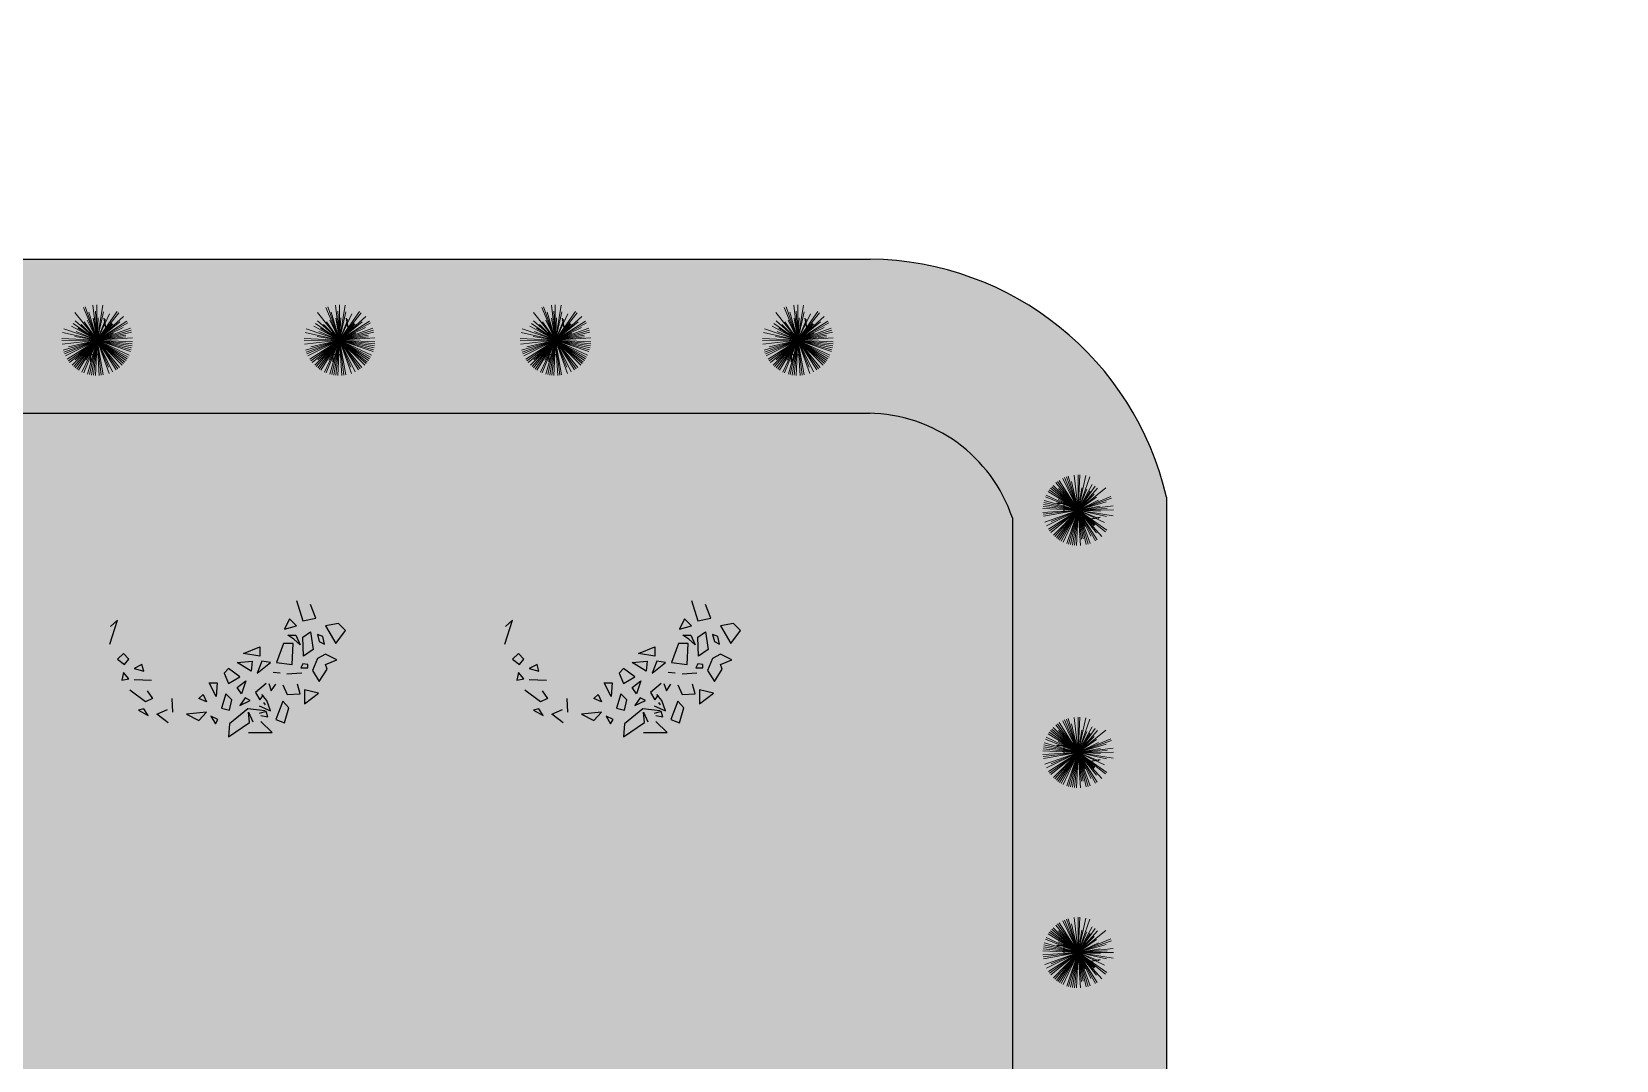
# Model space of a CAD drawing. Header units: millimetres. Extents: x -1544140 to 7445918, y -1294905 to 2019878.
# Drawn here: x 1794918 to 1799601, y 46922 to 49963 of the extents above; entities that cross this region are included whole.
import ezdxf

# ---------------------------------------------------------------- set-up
doc = ezdxf.new("R2010")
doc.units = ezdxf.units.MM
doc.header["$MEASUREMENT"] = 0
doc.layers.add('marc det', color=74, linetype='Continuous', lineweight=18)
picture_1 = doc.add_image_def('image5.png', size_in_pixel=(1482, 826))

msp = doc.modelspace()

# ---------------------------------------------------------------- hatches: boundary and pattern name
at = {"true_color": 0x8dc133, "transparency": 33554687}
h = msp.add_hatch(color=65, dxfattribs=at)
h.dxf.hatch_style = 1
h.paths.add_polyline_path([(1798271.3, 44489.7), (1798271.3, 48586.5, 0.352206), (1797375, 49290.5), (1791963.1, 49290.5, 0.266602), (1791319.5, 48601.4), (1791319.5, 44664.7, 0.323619), (1792044.8, 43934.2), (1797778.2, 43934.2, 0.388077)])
h.paths.add_polyline_path([(1797744.5, 44389.8), (1792088.8, 44389.8, -0.285044), (1791775.1, 44706.8), (1791775.1, 48540, -0.211803), (1792043.1, 48834.9), (1797378.1, 48834.9, -0.326949), (1797815.8, 48525.3), (1797815.8, 44485.1, -0.351898)], flags=16)
at = {"true_color": 0xb8d93f, "transparency": 33554687}
h = msp.add_hatch(color=63, dxfattribs=at)
h.dxf.hatch_style = 1
h.paths.add_polyline_path([(1797815.8, 48525.3, 0.326949), (1797378.1, 48834.9), (1792043.1, 48834.9, 0.386529), (1791775.1, 48230.6), (1791775.1, 44706.8, 0.417198), (1792285.9, 44389.8), (1797744.5, 44389.8, 0.351898), (1797815.8, 44485.1)])
at = {"layer": 'marc det'}
for points in [[(1795314.8, 48525.2), (1795246.3, 48506.9), (1795223.8, 48478), (1795182.5, 48420), (1795139.1, 48414.9), (1795133.3, 48364.9), (1795150, 48343.7), (1795137.4, 48311.9), (1795089.4, 48221.8), (1795104.9, 48190.7), (1795131.3, 48151.9), (1795131.8, 48117.8), (1795079.3, 48097.7), (1795152.4, 48092.5), (1795143.3, 48058.9), (1795167, 48034.3), (1795170, 48003.1), (1795205.9, 47963.7), (1795217.7, 47919.6), (1795250.9, 47894.4), (1795275, 47899.1), (1795306.8, 47880.9), (1795321.2, 47839.8), (1795331.4, 47788), (1795342.5, 47826.9), (1795377.1, 47858.1), (1795420.5, 47844.6), (1795449.2, 47825.9), (1795484.5, 47837.7), (1795522.1, 47837.8), (1795546.2, 47810.7), (1795555.7, 47841.9), (1795595.2, 47864.4), (1795636.2, 47862.7), (1795679.2, 47883.3), (1795692.2, 47912.8), (1795714.9, 47924.6), (1795745.1, 47930.5), (1795755.8, 47971.7), (1795776.2, 47995.3), (1795831.4, 48001.3), (1795873.9, 47992.5), (1795837.7, 48017.1), (1795810.6, 48043.6), (1795812, 48068.3), (1795836.6, 48102.5), (1795856.8, 48143.1), (1795853.3, 48176.6), (1795859.2, 48258.4), (1795927.4, 48293.8), (1795843.9, 48288.4), (1795820.7, 48326.6), (1795816.7, 48362.5), (1795791.5, 48411.3), (1795761.3, 48437.1), (1795747.4, 48475.9), (1795716.6, 48489.4), (1795676.5, 48518.2), (1795643.3, 48515), (1795644.2, 48570.5), (1795609, 48526.9), (1795596, 48561), (1795578.6, 48569.8), (1795536.7, 48582.1), (1795528, 48572.1), (1795450.7, 48566.6), (1795429.4, 48579.6), (1795391.6, 48564.8), (1795362.6, 48568.9), (1795333.1, 48607), (1795305.8, 48650.5), (1795317.1, 48608.8), (1795328.7, 48550)], [(1796482.1, 48525.2), (1796413.7, 48506.9), (1796391.2, 48478), (1796349.9, 48420), (1796306.5, 48414.9), (1796300.6, 48364.9), (1796317.3, 48343.7), (1796304.8, 48311.9), (1796256.7, 48221.8), (1796272.2, 48190.7), (1796298.7, 48151.9), (1796299.1, 48117.8), (1796246.7, 48097.7), (1796319.8, 48092.5), (1796310.7, 48058.9), (1796334.3, 48034.3), (1796337.4, 48003.1), (1796373.3, 47963.7), (1796385.1, 47919.6), (1796418.3, 47894.4), (1796442.4, 47899.1), (1796474.2, 47880.9), (1796488.5, 47839.8), (1796498.7, 47788), (1796509.9, 47826.9), (1796544.5, 47858.1), (1796587.8, 47844.6), (1796616.6, 47825.9), (1796651.9, 47837.7), (1796689.4, 47837.8), (1796713.6, 47810.7), (1796723.1, 47841.9), (1796762.5, 47864.4), (1796803.6, 47862.7), (1796846.5, 47883.3), (1796859.5, 47912.8), (1796882.3, 47924.6), (1796912.4, 47930.5), (1796923.1, 47971.7), (1796943.6, 47995.3), (1796998.8, 48001.3), (1797041.2, 47992.5), (1797005.1, 48017.1), (1796977.9, 48043.6), (1796979.3, 48068.3), (1797003.9, 48102.5), (1797024.1, 48143.1), (1797020.7, 48176.6), (1797026.5, 48258.4), (1797094.7, 48293.8), (1797011.2, 48288.4), (1796988, 48326.6), (1796984.1, 48362.5), (1796958.8, 48411.3), (1796928.7, 48437.1), (1796914.8, 48475.9), (1796883.9, 48489.4), (1796843.8, 48518.2), (1796810.7, 48515), (1796811.6, 48570.5), (1796776.3, 48526.9), (1796763.3, 48561), (1796745.9, 48569.8), (1796704, 48582.1), (1796695.4, 48572.1), (1796618.1, 48566.6), (1796596.8, 48579.6), (1796558.9, 48564.8), (1796529.9, 48568.9), (1796500.5, 48607), (1796473.1, 48650.5), (1796484.5, 48608.8), (1796496.1, 48550)]]:
    msp.add_hatch(color=102, dxfattribs=at).paths.add_polyline_path(points)

# ---------------------------------------------------------------- linework, layer by layer
at = {"color": 116, "lineweight": -2, "true_color": 0x136734}
for p, q in [((1795137.8, 49082.4), (1795131.9, 49115.9)), ((1795854.2, 49082.4), (1795848.3, 49115.9)), ((1796492.4, 49082.4), (1796486.5, 49115.9)), ((1797208.9, 49082.4), (1797203, 49115.9)), ((1798041.7, 48521.7), (1798075.2, 48527.6)), ((1798041.7, 47805.2), (1798075.2, 47811.1)), ((1798041.7, 47213.4), (1798075.2, 47219.3))]:
    msp.add_line(p, q, dxfattribs=at)
at = {"color": 116, "true_color": 0x136734}
for p, q in [((1795091.3, 49030.8), (1795091.3, 48986.5)), ((1795807.7, 49030.8), (1795807.7, 48986.5)), ((1796445.9, 49030.8), (1796445.9, 48986.5)), ((1797162.4, 49030.8), (1797162.4, 48986.5)), ((1795069.1, 49008.7), (1795113.4, 49008.7)), ((1795785.6, 49008.7), (1795829.9, 49008.7)), ((1796423.8, 49008.7), (1796468.1, 49008.7)), ((1797140.2, 49008.7), (1797184.5, 49008.7)), ((1797990.1, 48568.1), (1797945.8, 48568.1)), ((1797968, 48590.3), (1797968, 48546)), ((1797968, 47873.9), (1797968, 47829.6)), ((1797990.1, 47851.7), (1797945.8, 47851.7)), ((1797990.1, 47259.9), (1797945.8, 47259.9)), ((1797968, 47282), (1797968, 47237.7))]:
    msp.add_line(p, q, dxfattribs=at)
at = {"color": 96}
for p, q in [((1795700.5, 48281.3), (1795718.6, 48220.9)), ((1796867.9, 48281.3), (1796886, 48220.9)), ((1795757.3, 48229), (1795741.8, 48269.2)), ((1796924.7, 48229), (1796909.2, 48269.2)), ((1795148.1, 48152.5), (1795171.3, 48222.9)), ((1795171.3, 48222.9), (1795150.7, 48204.8)), ((1795679.9, 48227), (1795664.4, 48196.7)), ((1795664.4, 48196.7), (1795700.5, 48206.8)), ((1795700.5, 48206.8), (1795679.9, 48227)), ((1795718.6, 48220.9), (1795757.3, 48229)), ((1795718.6, 48172.6), (1795741.8, 48188.7)), ((1795741.8, 48188.7), (1795749.6, 48136.3)), ((1795824.4, 48212.8), (1795785.7, 48206.8)), ((1795785.7, 48206.8), (1795816.7, 48154.5)), ((1795816.7, 48154.5), (1795845.1, 48192.7)), ((1795845.1, 48192.7), (1795824.4, 48212.8)), ((1796315.4, 48152.5), (1796338.7, 48222.9)), ((1796338.7, 48222.9), (1796318, 48204.8)), ((1796847.2, 48227), (1796831.7, 48196.7)), ((1796831.7, 48196.7), (1796867.9, 48206.8)), ((1796867.9, 48206.8), (1796847.2, 48227)), ((1796886, 48220.9), (1796924.7, 48229)), ((1796886, 48172.6), (1796909.2, 48188.7)), ((1796909.2, 48188.7), (1796916.9, 48136.3)), ((1796991.8, 48212.8), (1796953.1, 48206.8)), ((1796953.1, 48206.8), (1796984.1, 48154.5)), ((1796984.1, 48154.5), (1797012.5, 48192.7)), ((1797012.5, 48192.7), (1796991.8, 48212.8)), ((1795543.1, 48124.3), (1795592.1, 48144.4)), ((1795592.1, 48144.4), (1795592.1, 48116.2)), ((1795661.8, 48154.5), (1795641.1, 48098.1)), ((1795690.2, 48154.5), (1795661.8, 48154.5)), ((1795674.7, 48178.6), (1795697.9, 48178.6)), ((1795692.8, 48166.5), (1795674.7, 48178.6)), ((1795687.6, 48092), (1795690.2, 48154.5)), ((1795710.9, 48150.4), (1795692.8, 48166.5)), ((1795697.9, 48178.6), (1795710.9, 48150.4)), ((1795721.2, 48116.2), (1795718.6, 48172.6)), ((1795778, 48174.6), (1795762.5, 48180.6)), ((1795762.5, 48180.6), (1795767.6, 48160.5)), ((1795767.6, 48160.5), (1795783.1, 48152.5)), ((1795783.1, 48152.5), (1795778, 48174.6)), ((1796710.4, 48124.3), (1796759.5, 48144.4)), ((1796759.5, 48144.4), (1796759.5, 48116.2)), ((1796829.2, 48154.5), (1796808.5, 48098.1)), ((1796857.5, 48154.5), (1796829.2, 48154.5)), ((1796842.1, 48178.6), (1796865.3, 48178.6)), ((1796860.1, 48166.5), (1796842.1, 48178.6)), ((1796855, 48092), (1796857.5, 48154.5)), ((1796878.2, 48150.4), (1796860.1, 48166.5)), ((1796865.3, 48178.6), (1796878.2, 48150.4)), ((1796888.5, 48116.2), (1796886, 48172.6)), ((1796945.3, 48174.6), (1796929.8, 48180.6)), ((1796929.8, 48180.6), (1796935, 48160.5)), ((1796935, 48160.5), (1796950.5, 48152.5)), ((1796950.5, 48152.5), (1796945.3, 48174.6)), ((1795189.4, 48124.3), (1795171.3, 48108.1)), ((1795171.3, 48108.1), (1795192, 48092)), ((1795204.9, 48108.1), (1795189.4, 48124.3)), ((1795192, 48092), (1795204.9, 48108.1)), ((1795525, 48098.1), (1795568.9, 48102.1)), ((1795566.3, 48071.9), (1795525, 48098.1)), ((1795592.1, 48116.2), (1795543.1, 48124.3)), ((1795568.9, 48102.1), (1795566.3, 48071.9)), ((1795597.3, 48102.1), (1795584.4, 48065.9)), ((1795584.4, 48065.9), (1795623.1, 48098.1)), ((1795623.1, 48098.1), (1795597.3, 48102.1)), ((1795641.1, 48098.1), (1795687.6, 48092)), ((1795718.6, 48094), (1795713.4, 48081.9)), ((1795734.1, 48092), (1795718.6, 48094)), ((1795749.6, 48136.3), (1795721.2, 48116.2)), ((1795762.5, 48110.1), (1795747, 48073.9)), ((1795785.7, 48122.2), (1795762.5, 48110.1)), ((1795819.3, 48106.1), (1795785.7, 48122.2)), ((1795785.7, 48092), (1795819.3, 48106.1)), ((1796356.7, 48124.3), (1796338.7, 48108.1)), ((1796338.7, 48108.1), (1796359.3, 48092)), ((1796372.3, 48108.1), (1796356.7, 48124.3)), ((1796359.3, 48092), (1796372.3, 48108.1)), ((1796692.3, 48098.1), (1796736.2, 48102.1)), ((1796733.6, 48071.9), (1796692.3, 48098.1)), ((1796759.5, 48116.2), (1796710.4, 48124.3)), ((1796736.2, 48102.1), (1796733.6, 48071.9)), ((1796764.6, 48102.1), (1796751.7, 48065.9)), ((1796751.7, 48065.9), (1796790.4, 48098.1)), ((1796790.4, 48098.1), (1796764.6, 48102.1)), ((1796808.5, 48098.1), (1796855, 48092)), ((1796886, 48094), (1796880.8, 48081.9)), ((1796901.4, 48092), (1796886, 48094)), ((1796916.9, 48136.3), (1796888.5, 48116.2)), ((1796929.8, 48110.1), (1796914.4, 48073.9)), ((1796953.1, 48122.2), (1796929.8, 48110.1)), ((1796986.6, 48106.1), (1796953.1, 48122.2)), ((1796953.1, 48092), (1796986.6, 48106.1)), ((1795189.4, 48067.9), (1795184.2, 48045.7)), ((1795184.2, 48045.7), (1795204.9, 48049.8)), ((1795204.9, 48049.8), (1795189.4, 48067.9)), ((1795243.6, 48092), (1795220.4, 48080)), ((1795220.4, 48080), (1795248.8, 48071.9)), ((1795220.4, 48047.7), (1795272, 48045.7)), ((1795248.8, 48071.9), (1795243.6, 48092)), ((1795499.2, 48080), (1795486.3, 48065.9)), ((1795486.3, 48065.9), (1795499.2, 48035.6)), ((1795532.7, 48055.8), (1795499.2, 48080)), ((1795499.2, 48035.6), (1795532.7, 48055.8)), ((1795651.5, 48065.9), (1795630.8, 48067.9)), ((1795716, 48065.9), (1795672.1, 48063.8)), ((1795713.4, 48081.9), (1795734.1, 48081.9)), ((1795734.1, 48081.9), (1795734.1, 48092)), ((1795747, 48073.9), (1795767.6, 48041.7)), ((1795767.6, 48041.7), (1795790.9, 48078)), ((1795790.9, 48078), (1795785.7, 48092)), ((1796356.7, 48067.9), (1796351.6, 48045.7)), ((1796351.6, 48045.7), (1796372.3, 48049.8)), ((1796372.3, 48049.8), (1796356.7, 48067.9)), ((1796411, 48092), (1796387.7, 48080)), ((1796387.7, 48080), (1796416.1, 48071.9)), ((1796387.7, 48047.7), (1796439.4, 48045.7)), ((1796416.1, 48071.9), (1796411, 48092)), ((1796666.5, 48080), (1796653.6, 48065.9)), ((1796653.6, 48065.9), (1796666.5, 48035.6)), ((1796700.1, 48055.8), (1796666.5, 48080)), ((1796666.5, 48035.6), (1796700.1, 48055.8)), ((1796818.8, 48065.9), (1796798.2, 48067.9)), ((1796883.4, 48065.9), (1796839.5, 48063.8)), ((1796880.8, 48081.9), (1796901.4, 48081.9)), ((1796901.4, 48081.9), (1796901.4, 48092)), ((1796914.4, 48073.9), (1796935, 48041.7)), ((1796935, 48041.7), (1796958.2, 48078)), ((1796958.2, 48078), (1796953.1, 48092)), ((1795254.1, 47981.6), (1795207.6, 48015.8)), ((1795259.2, 48013.8), (1795274.7, 47991.6)), ((1795411.4, 47991.4), (1795424.3, 48003.4)), ((1795424.3, 48003.4), (1795434.6, 47981.3)), ((1795463, 47997.4), (1795442.4, 48037.7)), ((1795442.4, 48037.7), (1795465.6, 48037.7)), ((1795465.6, 48037.7), (1795463, 47997.4)), ((1795491.4, 48005.4), (1795478.5, 47963.2)), ((1795509.5, 47987.3), (1795491.4, 48005.4)), ((1795525, 48023.6), (1795550.8, 48043.7)), ((1795537.9, 48005.4), (1795525, 48023.6)), ((1795550.8, 48043.7), (1795537.9, 48005.4)), ((1795610.2, 48035.6), (1795579.2, 48009.5)), ((1795579.2, 48009.5), (1795592.1, 47987.3)), ((1795592.1, 47987.3), (1795602.4, 48001.4)), ((1795612.9, 47985.6), (1795597.4, 48003.7)), ((1795618, 48035.9), (1795625.8, 48013.8)), ((1795625.8, 48013.8), (1795638.7, 48033.9)), ((1795659.4, 48031.9), (1795672.3, 48003.7)), ((1795672.3, 48003.7), (1795711, 48005.7)), ((1795711, 48005.7), (1795703.2, 48033.9)), ((1795765, 48007.4), (1795723.8, 48017.5)), ((1795723.8, 48017.5), (1795723.8, 47975.3)), ((1795723.8, 47975.3), (1795765, 48007.4)), ((1796421.4, 47981.6), (1796375, 48015.8)), ((1796426.6, 48013.8), (1796442.1, 47991.6)), ((1796578.8, 47991.4), (1796591.7, 48003.4)), ((1796591.7, 48003.4), (1796602, 47981.3)), ((1796630.4, 47997.4), (1796609.7, 48037.7)), ((1796609.7, 48037.7), (1796633, 48037.7)), ((1796633, 48037.7), (1796630.4, 47997.4)), ((1796658.8, 48005.4), (1796645.9, 47963.2)), ((1796676.9, 47987.3), (1796658.8, 48005.4)), ((1796692.3, 48023.6), (1796718.2, 48043.7)), ((1796705.3, 48005.4), (1796692.3, 48023.6)), ((1796718.2, 48043.7), (1796705.3, 48005.4)), ((1796777.5, 48035.6), (1796746.6, 48009.5)), ((1796746.6, 48009.5), (1796759.5, 47987.3)), ((1796759.5, 47987.3), (1796769.8, 48001.4)), ((1796780.2, 47985.6), (1796764.8, 48003.7)), ((1796785.4, 48035.9), (1796793.2, 48013.8)), ((1796793.2, 48013.8), (1796806.1, 48033.9)), ((1796826.7, 48031.9), (1796839.6, 48003.7)), ((1796839.6, 48003.7), (1796878.3, 48005.7)), ((1796878.3, 48005.7), (1796870.6, 48033.9)), ((1796932.4, 48007.4), (1796891.1, 48017.5)), ((1796891.1, 48017.5), (1796891.1, 47975.3)), ((1796891.1, 47975.3), (1796932.4, 48007.4)), ((1795248.9, 47961.4), (1795233.4, 47957.4)), ((1795233.4, 47957.4), (1795261.8, 47941.3)), ((1795261.8, 47941.3), (1795248.9, 47961.4)), ((1795274.7, 47991.6), (1795254.1, 47981.6)), ((1795287.6, 47945.3), (1795318.6, 47959.4)), ((1795331.4, 47991.4), (1795333.9, 47951.1)), ((1795434.6, 47981.3), (1795411.4, 47991.4)), ((1795478.5, 47963.2), (1795501.7, 47957.1)), ((1795501.7, 47957.1), (1795509.5, 47987.3)), ((1795556, 47961.1), (1795501.7, 47916.9)), ((1795548.2, 47993.4), (1795532.7, 47971.2)), ((1795532.7, 47971.2), (1795563.7, 47985.3)), ((1795563.7, 47985.3), (1795548.2, 47993.4)), ((1795607.6, 47955.1), (1795556, 47961.1)), ((1795589.7, 47969.5), (1795623.2, 47955.4)), ((1795602.4, 47979.3), (1795607.6, 47973.2)), ((1795623.2, 47955.4), (1795612.9, 47985.6)), ((1795659.4, 47983.6), (1795638.7, 47929.2)), ((1795677.4, 47963.4), (1795659.4, 47983.6)), ((1795664.5, 47919.1), (1795677.4, 47963.4)), ((1796416.3, 47961.4), (1796400.8, 47957.4)), ((1796400.8, 47957.4), (1796429.2, 47941.3)), ((1796429.2, 47941.3), (1796416.3, 47961.4)), ((1796442.1, 47991.6), (1796421.4, 47981.6)), ((1796455, 47945.3), (1796486, 47959.4)), ((1796498.7, 47991.4), (1796501.3, 47951.1)), ((1796602, 47981.3), (1796578.8, 47991.4)), ((1796645.9, 47963.2), (1796669.1, 47957.1)), ((1796669.1, 47957.1), (1796676.9, 47987.3)), ((1796723.3, 47961.1), (1796669.1, 47916.9)), ((1796715.6, 47993.4), (1796700.1, 47971.2)), ((1796700.1, 47971.2), (1796731.1, 47985.3)), ((1796731.1, 47985.3), (1796715.6, 47993.4)), ((1796775, 47955.1), (1796723.3, 47961.1)), ((1796757, 47969.5), (1796790.6, 47955.4)), ((1796769.8, 47979.3), (1796775, 47973.2)), ((1796790.6, 47955.4), (1796780.2, 47985.6)), ((1796826.7, 47983.6), (1796806.1, 47929.2)), ((1796844.8, 47963.4), (1796826.7, 47983.6)), ((1796831.9, 47919.1), (1796844.8, 47963.4)), ((1795321.2, 47919.1), (1795287.6, 47945.3)), ((1795434.6, 47951.1), (1795375.3, 47945)), ((1795375.3, 47945), (1795411.4, 47926.9)), ((1795411.4, 47926.9), (1795434.6, 47951.1)), ((1795468.2, 47928.9), (1795447.5, 47939)), ((1795447.5, 47939), (1795460.4, 47916.9)), ((1795460.4, 47916.9), (1795468.2, 47928.9)), ((1795499.2, 47878.6), (1795561.1, 47920.9)), ((1795501.7, 47916.9), (1795499.2, 47878.6)), ((1795561.1, 47920.9), (1795558.5, 47951.1)), ((1795558.5, 47951.1), (1795571.4, 47922.9)), ((1795610.3, 47953.4), (1795589.7, 47947.3)), ((1795594.8, 47941.3), (1795615.5, 47937.3)), ((1795628.4, 47891), (1795594.8, 47923.2)), ((1795615.5, 47937.3), (1795610.3, 47953.4)), ((1795638.7, 47929.2), (1795664.5, 47919.1)), ((1796488.5, 47919.1), (1796455, 47945.3)), ((1796602, 47951.1), (1796542.6, 47945)), ((1796542.6, 47945), (1796578.8, 47926.9)), ((1796578.8, 47926.9), (1796602, 47951.1)), ((1796635.6, 47928.9), (1796614.9, 47939)), ((1796614.9, 47939), (1796627.8, 47916.9)), ((1796627.8, 47916.9), (1796635.6, 47928.9)), ((1796666.5, 47878.6), (1796728.5, 47920.9)), ((1796669.1, 47916.9), (1796666.5, 47878.6)), ((1796728.5, 47920.9), (1796725.9, 47951.1)), ((1796725.9, 47951.1), (1796738.8, 47922.9)), ((1796777.7, 47953.4), (1796757, 47947.3)), ((1796762.2, 47941.3), (1796782.8, 47937.3)), ((1796795.7, 47891), (1796762.2, 47923.2)), ((1796782.8, 47937.3), (1796777.7, 47953.4)), ((1796806.1, 47929.2), (1796831.9, 47919.1)), ((1795558.7, 47891), (1795628.4, 47891)), ((1796726, 47891), (1796795.7, 47891))]:
    msp.add_line(p, q, dxfattribs=at)
for points in [[(1791963.1, 49290.5), (1797395.9, 49290.5)], [(1792043.1, 48834.9), (1797395.9, 48834.9)], [(1798271.3, 48586.5), (1798271.3, 44473.9)], [(1797815.8, 48525.3), (1797815.8, 44473.9)]]:
    msp.add_lwpolyline(points)
for radius, start in [(909.3, 13.0477), (453.8, 18.5111)]:
    msp.add_arc((1797385.5, 48381.2), radius, start, 89.3419)
at = {"layer": 'marc det', "color": 116, "true_color": 0x136734}
for p, q in [((1795111, 49051.1), (1795045.4, 49132.4)), ((1795111, 49051.1), (1795070.5, 49147.4)), ((1795111, 49051.1), (1795075.9, 49149.5)), ((1795111, 49051.1), (1795086.7, 49133.7)), ((1795111, 49051.1), (1795098.7, 49154.8)), ((1795111, 49051.1), (1795105.7, 49136.9)), ((1795110, 49050), (1795170, 49135.5)), ((1795170, 49135.5), (1795110, 49050)), ((1795110, 49050), (1795174.7, 49132)), ((1795111, 49051.1), (1795110.4, 49155.6)), ((1795111, 49051.1), (1795127.9, 49154.2)), ((1795111, 49051.1), (1795129.6, 49134.9)), ((1795111, 49051.1), (1795147.8, 49128.6)), ((1795827.5, 49051.1), (1795761.8, 49132.4)), ((1795827.5, 49051.1), (1795786.9, 49147.4)), ((1795827.5, 49051.1), (1795792.4, 49149.5)), ((1795827.5, 49051.1), (1795803.1, 49133.7)), ((1795827.5, 49051.1), (1795815.1, 49154.8)), ((1795827.5, 49051.1), (1795822.1, 49136.9)), ((1795826.5, 49050), (1795886.4, 49135.5)), ((1795886.4, 49135.5), (1795826.5, 49050)), ((1795826.5, 49050), (1795891.1, 49132)), ((1795827.5, 49051.1), (1795826.8, 49155.6)), ((1795827.5, 49051.1), (1795844.4, 49154.2)), ((1795827.5, 49051.1), (1795846.1, 49134.9)), ((1795827.5, 49051.1), (1795864.2, 49128.6)), ((1796465.7, 49051.1), (1796400.1, 49132.4)), ((1796465.7, 49051.1), (1796425.1, 49147.4)), ((1796465.7, 49051.1), (1796430.6, 49149.5)), ((1796465.7, 49051.1), (1796441.4, 49133.7)), ((1796465.7, 49051.1), (1796453.4, 49154.8)), ((1796465.7, 49051.1), (1796460.4, 49136.9)), ((1796464.7, 49050), (1796524.6, 49135.5)), ((1796524.6, 49135.5), (1796464.7, 49050)), ((1796464.7, 49050), (1796529.4, 49132)), ((1796465.7, 49051.1), (1796465.1, 49155.6)), ((1796465.7, 49051.1), (1796482.6, 49154.2)), ((1796465.7, 49051.1), (1796484.3, 49134.9)), ((1796465.7, 49051.1), (1796502.5, 49128.6)), ((1797182.1, 49051.1), (1797116.5, 49132.4)), ((1797182.1, 49051.1), (1797141.6, 49147.4)), ((1797182.1, 49051.1), (1797147, 49149.5)), ((1797182.1, 49051.1), (1797157.8, 49133.7)), ((1797182.1, 49051.1), (1797169.8, 49154.8)), ((1797182.1, 49051.1), (1797176.8, 49136.9)), ((1797181.1, 49050), (1797241.1, 49135.5)), ((1797241.1, 49135.5), (1797181.1, 49050)), ((1797181.1, 49050), (1797245.8, 49132)), ((1797182.1, 49051.1), (1797181.5, 49155.6)), ((1797182.1, 49051.1), (1797199, 49154.2)), ((1797182.1, 49051.1), (1797200.7, 49134.9)), ((1797182.1, 49051.1), (1797218.9, 49128.6)), ((1795111, 49051.1), (1795012.2, 49085)), ((1795111, 49051.1), (1795035, 49092.5)), ((1795111, 49051.1), (1795040.2, 49100.7)), ((1795040.2, 49100.7), (1795111, 49051.1)), ((1795111, 49051.1), (1795046.2, 49108.3)), ((1795111, 49051.1), (1795054.4, 49086.2)), ((1795111, 49051.1), (1795063.8, 49097.8)), ((1795111, 49051.1), (1795072.3, 49104.9)), ((1795111, 49051.1), (1795081.9, 49110.6)), ((1795111, 49051.1), (1795099.6, 49116.2)), ((1795111, 49051.1), (1795188.5, 49121.2)), ((1795111, 49051.1), (1795114.3, 49117)), ((1795111, 49051.1), (1795135.9, 49112.1)), ((1795111, 49051.1), (1795199.2, 49107.2)), ((1795111, 49051.1), (1795177.8, 49105)), ((1795111, 49051.1), (1795202.2, 49102.2)), ((1795111, 49051.1), (1795154.6, 49100.4)), ((1795111, 49051.1), (1795157.3, 49097.9)), ((1795111, 49051.1), (1795188.1, 49088.8)), ((1795111, 49051.1), (1795209.4, 49086.2)), ((1795111, 49051.1), (1795211.2, 49080.6)), ((1795827.5, 49051.1), (1795728.6, 49085)), ((1795827.5, 49051.1), (1795751.4, 49092.5)), ((1795827.5, 49051.1), (1795756.6, 49100.7)), ((1795756.6, 49100.7), (1795827.5, 49051.1)), ((1795827.5, 49051.1), (1795762.7, 49108.3)), ((1795827.5, 49051.1), (1795770.9, 49086.2)), ((1795827.5, 49051.1), (1795780.2, 49097.8)), ((1795827.5, 49051.1), (1795788.8, 49104.9)), ((1795827.5, 49051.1), (1795798.4, 49110.6)), ((1795827.5, 49051.1), (1795816, 49116.2)), ((1795827.5, 49051.1), (1795905, 49121.2)), ((1795827.5, 49051.1), (1795830.8, 49117)), ((1795827.5, 49051.1), (1795852.3, 49112.1)), ((1795827.5, 49051.1), (1795915.6, 49107.2)), ((1795827.5, 49051.1), (1795894.2, 49105)), ((1795827.5, 49051.1), (1795918.6, 49102.2)), ((1795827.5, 49051.1), (1795871, 49100.4)), ((1795827.5, 49051.1), (1795873.7, 49097.9)), ((1795827.5, 49051.1), (1795904.5, 49088.8)), ((1795827.5, 49051.1), (1795925.9, 49086.2)), ((1795827.5, 49051.1), (1795927.7, 49080.6)), ((1796465.7, 49051.1), (1796366.9, 49085)), ((1796465.7, 49051.1), (1796389.7, 49092.5)), ((1796465.7, 49051.1), (1796394.8, 49100.7)), ((1796394.8, 49100.7), (1796465.7, 49051.1)), ((1796465.7, 49051.1), (1796400.9, 49108.3)), ((1796465.7, 49051.1), (1796409.1, 49086.2)), ((1796465.7, 49051.1), (1796418.4, 49097.8)), ((1796465.7, 49051.1), (1796427, 49104.9)), ((1796465.7, 49051.1), (1796436.6, 49110.6)), ((1796465.7, 49051.1), (1796454.2, 49116.2)), ((1796465.7, 49051.1), (1796543.2, 49121.2)), ((1796465.7, 49051.1), (1796469, 49117)), ((1796465.7, 49051.1), (1796490.5, 49112.1)), ((1796465.7, 49051.1), (1796553.8, 49107.2)), ((1796465.7, 49051.1), (1796532.4, 49105)), ((1796465.7, 49051.1), (1796556.8, 49102.2)), ((1796465.7, 49051.1), (1796509.2, 49100.4)), ((1796465.7, 49051.1), (1796511.9, 49097.9)), ((1796465.7, 49051.1), (1796542.8, 49088.8)), ((1796465.7, 49051.1), (1796564.1, 49086.2)), ((1796465.7, 49051.1), (1796565.9, 49080.6)), ((1797182.1, 49051.1), (1797083.3, 49085)), ((1797182.1, 49051.1), (1797106.1, 49092.5)), ((1797182.1, 49051.1), (1797111.3, 49100.7)), ((1797111.3, 49100.7), (1797182.1, 49051.1)), ((1797182.1, 49051.1), (1797117.3, 49108.3)), ((1797182.1, 49051.1), (1797125.6, 49086.2)), ((1797182.1, 49051.1), (1797134.9, 49097.8)), ((1797182.1, 49051.1), (1797143.4, 49104.9)), ((1797182.1, 49051.1), (1797153, 49110.6)), ((1797182.1, 49051.1), (1797170.7, 49116.2)), ((1797182.1, 49051.1), (1797259.6, 49121.2)), ((1797182.1, 49051.1), (1797185.4, 49117)), ((1797182.1, 49051.1), (1797207, 49112.1)), ((1797182.1, 49051.1), (1797270.3, 49107.2)), ((1797182.1, 49051.1), (1797248.9, 49105)), ((1797182.1, 49051.1), (1797273.3, 49102.2)), ((1797182.1, 49051.1), (1797225.7, 49100.4)), ((1797182.1, 49051.1), (1797228.4, 49097.9)), ((1797182.1, 49051.1), (1797259.2, 49088.8)), ((1797182.1, 49051.1), (1797280.5, 49086.2)), ((1797182.1, 49051.1), (1797282.4, 49080.6)), ((1795111, 49051.1), (1795006.5, 49050.5)), ((1795111, 49051.1), (1795006.7, 49056.3)), ((1795111, 49051.1), (1795007.3, 49038.8)), ((1795111, 49051.1), (1795009, 49073.7)), ((1795111, 49051.1), (1795010.8, 49021.6)), ((1795111, 49051.1), (1795012.6, 49016)), ((1795111, 49051.1), (1795014.7, 49010.5)), ((1795111, 49051.1), (1795017.2, 49005.2)), ((1795111, 49051.1), (1795022.9, 48995)), ((1795111, 49051.1), (1795026.2, 48990.1)), ((1795111, 49051.1), (1795026.4, 49031.2)), ((1795111, 49051.1), (1795029.7, 48985.4)), ((1795111, 49051.1), (1795037.6, 48976.8)), ((1795111, 49051.1), (1795041.9, 48972.8)), ((1795111, 49051.1), (1795045.1, 49061.9)), ((1795111, 49051.1), (1795046.4, 48969)), ((1795111, 49051.1), (1795046.5, 48992.7)), ((1795111, 49051.1), (1795049.3, 49076.2)), ((1795051.1, 48965.5), (1795111, 49051.1)), ((1795111, 49051.1), (1795051.1, 48965.5)), ((1795111, 49051.1), (1795056, 48962.3)), ((1795111, 49051.1), (1795066.2, 48956.7)), ((1795111, 49051.1), (1795071.6, 48954.3)), ((1795111, 49051.1), (1795079, 48992.3)), ((1795111, 49051.1), (1795082.7, 48950.5)), ((1795111, 49051.1), (1795088.4, 48949.1)), ((1795111, 49051.1), (1795094.1, 48948)), ((1795111, 49051.1), (1795099.9, 48947.2)), ((1795111, 49051.1), (1795105.8, 48946.7)), ((1795111, 49051.1), (1795212.7, 49074.9)), ((1795111, 49051.1), (1795159.2, 49071.4)), ((1795111, 49051.1), (1795195.6, 49066)), ((1795111, 49051.1), (1795196.3, 49061.2)), ((1795111, 49051.1), (1795215.3, 49057.6)), ((1795111, 49051.1), (1795215.4, 49045.8)), ((1795111, 49051.1), (1795146.1, 48952.7)), ((1795111, 49051.1), (1795123.3, 48947.3)), ((1795111, 49051.1), (1795129.1, 48948.2)), ((1795111, 49051.1), (1795117.5, 48946.8)), ((1795111, 49051.1), (1795144.6, 48971.3)), ((1795111, 49051.1), (1795156.9, 48957.2)), ((1795111, 49051.1), (1795167.1, 48962.9)), ((1795111, 49051.1), (1795172, 48966.2)), ((1795111, 49051.1), (1795176.7, 48969.8)), ((1795111, 49051.1), (1795185.3, 48977.6)), ((1795111, 49051.1), (1795189.3, 48981.9)), ((1795111, 49051.1), (1795193.1, 48986.4)), ((1795196.6, 48991.1), (1795111, 49051.1)), ((1795111, 49051.1), (1795199.8, 48996)), ((1795111, 49051.1), (1795202.8, 49001.1)), ((1795111, 49051.1), (1795205.4, 49006.3)), ((1795111, 49051.1), (1795213, 49028.4)), ((1795111, 49051.1), (1795214.1, 49034.2)), ((1795111, 49051.1), (1795214.9, 49040)), ((1795111, 49051.1), (1795209.8, 49017.2)), ((1795111, 49051.1), (1795211.6, 49022.8)), ((1795827.5, 49051.1), (1795723, 49050.5)), ((1795827.5, 49051.1), (1795723.1, 49056.3)), ((1795827.5, 49051.1), (1795723.7, 49038.8)), ((1795827.5, 49051.1), (1795725.5, 49073.7)), ((1795827.5, 49051.1), (1795727.2, 49021.6)), ((1795827.5, 49051.1), (1795729, 49016)), ((1795827.5, 49051.1), (1795731.2, 49010.5)), ((1795827.5, 49051.1), (1795733.6, 49005.2)), ((1795827.5, 49051.1), (1795739.3, 48995)), ((1795827.5, 49051.1), (1795742.6, 48990.1)), ((1795827.5, 49051.1), (1795742.9, 49031.2)), ((1795827.5, 49051.1), (1795746.2, 48985.4)), ((1795827.5, 49051.1), (1795754, 48976.8)), ((1795827.5, 49051.1), (1795758.3, 48972.8)), ((1795827.5, 49051.1), (1795761.6, 49061.9)), ((1795827.5, 49051.1), (1795762.8, 48969)), ((1795827.5, 49051.1), (1795763, 48992.7)), ((1795827.5, 49051.1), (1795765.7, 49076.2)), ((1795767.5, 48965.5), (1795827.5, 49051.1)), ((1795827.5, 49051.1), (1795767.5, 48965.5)), ((1795827.5, 49051.1), (1795772.4, 48962.3)), ((1795827.5, 49051.1), (1795782.7, 48956.7)), ((1795827.5, 49051.1), (1795788.1, 48954.3)), ((1795827.5, 49051.1), (1795795.4, 48992.3)), ((1795827.5, 49051.1), (1795799.1, 48950.5)), ((1795827.5, 49051.1), (1795804.8, 48949.1)), ((1795827.5, 49051.1), (1795810.6, 48948)), ((1795827.5, 49051.1), (1795816.4, 48947.2)), ((1795827.5, 49051.1), (1795822.2, 48946.7)), ((1795827.5, 49051.1), (1795929.2, 49074.9)), ((1795827.5, 49051.1), (1795875.6, 49071.4)), ((1795827.5, 49051.1), (1795912, 49066)), ((1795827.5, 49051.1), (1795912.7, 49061.2)), ((1795827.5, 49051.1), (1795931.7, 49057.6)), ((1795827.5, 49051.1), (1795931.8, 49045.8)), ((1795827.5, 49051.1), (1795862.6, 48952.7)), ((1795827.5, 49051.1), (1795839.8, 48947.3)), ((1795827.5, 49051.1), (1795845.6, 48948.2)), ((1795827.5, 49051.1), (1795833.9, 48946.8)), ((1795827.5, 49051.1), (1795861.1, 48971.3)), ((1795827.5, 49051.1), (1795873.4, 48957.2)), ((1795827.5, 49051.1), (1795883.6, 48962.9)), ((1795827.5, 49051.1), (1795888.4, 48966.2)), ((1795827.5, 49051.1), (1795893.1, 48969.8)), ((1795827.5, 49051.1), (1795901.8, 48977.6)), ((1795827.5, 49051.1), (1795905.8, 48981.9)), ((1795827.5, 49051.1), (1795909.5, 48986.4)), ((1795913, 48991.1), (1795827.5, 49051.1)), ((1795827.5, 49051.1), (1795916.3, 48996)), ((1795827.5, 49051.1), (1795919.2, 49001.1)), ((1795827.5, 49051.1), (1795921.9, 49006.3)), ((1795827.5, 49051.1), (1795929.5, 49028.4)), ((1795827.5, 49051.1), (1795930.6, 49034.2)), ((1795827.5, 49051.1), (1795931.4, 49040)), ((1795827.5, 49051.1), (1795926.3, 49017.2)), ((1795827.5, 49051.1), (1795928, 49022.8)), ((1796465.7, 49051.1), (1796361.2, 49050.5)), ((1796465.7, 49051.1), (1796361.3, 49056.3)), ((1796465.7, 49051.1), (1796361.9, 49038.8)), ((1796465.7, 49051.1), (1796363.7, 49073.7)), ((1796465.7, 49051.1), (1796365.5, 49021.6)), ((1796465.7, 49051.1), (1796367.3, 49016)), ((1796465.7, 49051.1), (1796369.4, 49010.5)), ((1796465.7, 49051.1), (1796371.8, 49005.2)), ((1796465.7, 49051.1), (1796377.5, 48995)), ((1796465.7, 49051.1), (1796380.8, 48990.1)), ((1796465.7, 49051.1), (1796381.1, 49031.2)), ((1796465.7, 49051.1), (1796384.4, 48985.4)), ((1796465.7, 49051.1), (1796392.2, 48976.8)), ((1796465.7, 49051.1), (1796396.5, 48972.8)), ((1796465.7, 49051.1), (1796399.8, 49061.9)), ((1796465.7, 49051.1), (1796401, 48969)), ((1796465.7, 49051.1), (1796401.2, 48992.7)), ((1796465.7, 49051.1), (1796403.9, 49076.2)), ((1796405.7, 48965.5), (1796465.7, 49051.1)), ((1796465.7, 49051.1), (1796405.7, 48965.5)), ((1796465.7, 49051.1), (1796410.6, 48962.3)), ((1796465.7, 49051.1), (1796420.9, 48956.7)), ((1796465.7, 49051.1), (1796426.3, 48954.3)), ((1796465.7, 49051.1), (1796433.6, 48992.3)), ((1796465.7, 49051.1), (1796437.4, 48950.5)), ((1796465.7, 49051.1), (1796443, 48949.1)), ((1796465.7, 49051.1), (1796448.8, 48948)), ((1796465.7, 49051.1), (1796454.6, 48947.2)), ((1796465.7, 49051.1), (1796460.5, 48946.7)), ((1796465.7, 49051.1), (1796567.4, 49074.9)), ((1796465.7, 49051.1), (1796513.8, 49071.4)), ((1796465.7, 49051.1), (1796550.2, 49066)), ((1796465.7, 49051.1), (1796551, 49061.2)), ((1796465.7, 49051.1), (1796570, 49057.6)), ((1796465.7, 49051.1), (1796570, 49045.8)), ((1796465.7, 49051.1), (1796500.8, 48952.7)), ((1796465.7, 49051.1), (1796478, 48947.3)), ((1796465.7, 49051.1), (1796483.8, 48948.2)), ((1796465.7, 49051.1), (1796472.2, 48946.8)), ((1796465.7, 49051.1), (1796499.3, 48971.3)), ((1796465.7, 49051.1), (1796511.6, 48957.2)), ((1796465.7, 49051.1), (1796521.8, 48962.9)), ((1796465.7, 49051.1), (1796526.7, 48966.2)), ((1796465.7, 49051.1), (1796531.3, 48969.8)), ((1796465.7, 49051.1), (1796540, 48977.6)), ((1796465.7, 49051.1), (1796544, 48981.9)), ((1796465.7, 49051.1), (1796547.8, 48986.4)), ((1796551.3, 48991.1), (1796465.7, 49051.1)), ((1796465.7, 49051.1), (1796554.5, 48996)), ((1796465.7, 49051.1), (1796557.4, 49001.1)), ((1796465.7, 49051.1), (1796560.1, 49006.3)), ((1796465.7, 49051.1), (1796567.7, 49028.4)), ((1796465.7, 49051.1), (1796568.8, 49034.2)), ((1796465.7, 49051.1), (1796569.6, 49040)), ((1796465.7, 49051.1), (1796564.5, 49017.2)), ((1796465.7, 49051.1), (1796566.3, 49022.8)), ((1797182.1, 49051.1), (1797077.6, 49050.5)), ((1797182.1, 49051.1), (1797077.8, 49056.3)), ((1797182.1, 49051.1), (1797078.4, 49038.8)), ((1797182.1, 49051.1), (1797080.1, 49073.7)), ((1797182.1, 49051.1), (1797081.9, 49021.6)), ((1797182.1, 49051.1), (1797083.7, 49016)), ((1797182.1, 49051.1), (1797085.8, 49010.5)), ((1797182.1, 49051.1), (1797088.3, 49005.2)), ((1797182.1, 49051.1), (1797094, 48995)), ((1797182.1, 49051.1), (1797097.3, 48990.1)), ((1797182.1, 49051.1), (1797097.5, 49031.2)), ((1797182.1, 49051.1), (1797100.8, 48985.4)), ((1797182.1, 49051.1), (1797108.7, 48976.8)), ((1797182.1, 49051.1), (1797113, 48972.8)), ((1797182.1, 49051.1), (1797116.2, 49061.9)), ((1797182.1, 49051.1), (1797117.5, 48969)), ((1797182.1, 49051.1), (1797117.6, 48992.7)), ((1797182.1, 49051.1), (1797120.4, 49076.2)), ((1797122.2, 48965.5), (1797182.1, 49051.1)), ((1797182.1, 49051.1), (1797122.2, 48965.5)), ((1797182.1, 49051.1), (1797127.1, 48962.3)), ((1797182.1, 49051.1), (1797137.4, 48956.7)), ((1797182.1, 49051.1), (1797142.7, 48954.3)), ((1797182.1, 49051.1), (1797150.1, 48992.3)), ((1797182.1, 49051.1), (1797153.8, 48950.5)), ((1797182.1, 49051.1), (1797159.5, 48949.1)), ((1797182.1, 49051.1), (1797165.2, 48948)), ((1797182.1, 49051.1), (1797171.1, 48947.2)), ((1797182.1, 49051.1), (1797176.9, 48946.7)), ((1797182.1, 49051.1), (1797283.9, 49074.9)), ((1797182.1, 49051.1), (1797230.3, 49071.4)), ((1797182.1, 49051.1), (1797266.7, 49066)), ((1797182.1, 49051.1), (1797267.4, 49061.2)), ((1797182.1, 49051.1), (1797286.4, 49057.6)), ((1797182.1, 49051.1), (1797286.5, 49045.8)), ((1797182.1, 49051.1), (1797217.2, 48952.7)), ((1797182.1, 49051.1), (1797194.4, 48947.3)), ((1797182.1, 49051.1), (1797200.2, 48948.2)), ((1797182.1, 49051.1), (1797188.6, 48946.8)), ((1797182.1, 49051.1), (1797215.7, 48971.3)), ((1797182.1, 49051.1), (1797228, 48957.2)), ((1797182.1, 49051.1), (1797238.2, 48962.9)), ((1797182.1, 49051.1), (1797243.1, 48966.2)), ((1797182.1, 49051.1), (1797247.8, 48969.8)), ((1797182.1, 49051.1), (1797256.5, 48977.6)), ((1797182.1, 49051.1), (1797260.5, 48981.9)), ((1797182.1, 49051.1), (1797264.2, 48986.4)), ((1797267.7, 48991.1), (1797182.1, 49051.1)), ((1797182.1, 49051.1), (1797270.9, 48996)), ((1797182.1, 49051.1), (1797273.9, 49001.1)), ((1797182.1, 49051.1), (1797276.5, 49006.3)), ((1797182.1, 49051.1), (1797284.1, 49028.4)), ((1797182.1, 49051.1), (1797285.2, 49034.2)), ((1797182.1, 49051.1), (1797286, 49040)), ((1797182.1, 49051.1), (1797281, 49017.2)), ((1797182.1, 49051.1), (1797282.7, 49022.8)), ((1798010.4, 48548.4), (1797928.3, 48613.1)), ((1798010.4, 48548.4), (1797932.1, 48617.6)), ((1798010.4, 48548.4), (1797936.1, 48621.8)), ((1798010.4, 48548.4), (1797944.7, 48629.7)), ((1798010.4, 48548.4), (1797949.4, 48633.3)), ((1798010.4, 48548.4), (1797952, 48612.9)), ((1798010.4, 48548.4), (1797954.3, 48636.5)), ((1798010.4, 48548.4), (1797964.5, 48642.3)), ((1798010.4, 48548.4), (1797969.8, 48644.7)), ((1798010.4, 48548.4), (1797975.3, 48646.8)), ((1798010.4, 48548.4), (1797980.9, 48648.6)), ((1798010.4, 48548.4), (1797990.5, 48633)), ((1798010.4, 48548.4), (1797998.1, 48652.2)), ((1798010.4, 48548.4), (1798009.8, 48652.9)), ((1798010.4, 48548.4), (1798015.6, 48652.8)), ((1798010.4, 48548.4), (1798033, 48650.4)), ((1798010.4, 48548.4), (1798044.3, 48647.2)), ((1798010.4, 48548.4), (1798051.8, 48624.4)), ((1798010.4, 48548.4), (1798060, 48619.3)), ((1798060, 48619.3), (1798010.4, 48548.4)), ((1798010.4, 48548.4), (1798021.2, 48614.3)), ((1798010.4, 48548.4), (1798091.7, 48614)), ((1798010.4, 48548.4), (1798067.6, 48613.2)), ((1798010.4, 48548.4), (1798035.5, 48610.1)), ((1798010.4, 48548.4), (1797907.3, 48565.3)), ((1798010.4, 48548.4), (1797908.4, 48571)), ((1798010.4, 48548.4), (1797909.8, 48576.7)), ((1798010.4, 48548.4), (1797913.6, 48587.8)), ((1798010.4, 48548.4), (1797916, 48593.2)), ((1798010.4, 48548.4), (1797921.6, 48603.5)), ((1797924.8, 48608.4), (1798010.4, 48548.4)), ((1798010.4, 48548.4), (1797924.8, 48608.4)), ((1798010.4, 48548.4), (1797951.6, 48580.4)), ((1798010.4, 48548.4), (1798045.5, 48605)), ((1798010.4, 48548.4), (1798057.1, 48595.7)), ((1798010.4, 48548.4), (1798106.7, 48589)), ((1798010.4, 48548.4), (1798064.2, 48587.1)), ((1798010.4, 48548.4), (1798108.8, 48583.5)), ((1798010.4, 48548.4), (1798069.9, 48577.5)), ((1798010.4, 48548.4), (1798093, 48572.7)), ((1798010.4, 48548.4), (1797906, 48553.6)), ((1798010.4, 48548.4), (1797906.1, 48541.9)), ((1798010.4, 48548.4), (1797906.5, 48559.5)), ((1798010.4, 48548.4), (1797906.6, 48536.1)), ((1798010.4, 48548.4), (1797907.5, 48530.3)), ((1798010.4, 48548.4), (1797912, 48513.3)), ((1798010.4, 48548.4), (1797916.5, 48502.5)), ((1798010.4, 48548.4), (1797922.2, 48492.3)), ((1798010.4, 48548.4), (1797925.5, 48487.4)), ((1798010.4, 48548.4), (1797929.1, 48482.8)), ((1798010.4, 48548.4), (1797930.6, 48514.8)), ((1798010.4, 48548.4), (1797936.9, 48474.1)), ((1798010.4, 48548.4), (1797941.2, 48470.1)), ((1798010.4, 48548.4), (1797945.7, 48466.3)), ((1797950.4, 48462.8), (1798010.4, 48548.4)), ((1798010.4, 48548.4), (1797955.3, 48459.6)), ((1798010.4, 48548.4), (1797960.4, 48456.7)), ((1798010.4, 48548.4), (1797965.6, 48454)), ((1798010.4, 48548.4), (1797976.5, 48449.6)), ((1798010.4, 48548.4), (1797982.1, 48447.8)), ((1798010.4, 48548.4), (1797987.7, 48446.4)), ((1798010.4, 48548.4), (1797993.5, 48445.3)), ((1798010.4, 48548.4), (1797999.3, 48444.5)), ((1798010.4, 48548.4), (1798005.1, 48444)), ((1798009.3, 48549.4), (1798094.8, 48489.4)), ((1798009.3, 48549.4), (1798091.3, 48484.7)), ((1798094.8, 48489.4), (1798009.3, 48549.4)), ((1798010.4, 48548.4), (1798114.1, 48560.7)), ((1798010.4, 48548.4), (1798075.4, 48559.9)), ((1798010.4, 48548.4), (1798096.2, 48553.7)), ((1798010.4, 48548.4), (1798114.9, 48549)), ((1798010.4, 48548.4), (1798020.5, 48463.1)), ((1798010.4, 48548.4), (1798016.9, 48444.1)), ((1798010.4, 48548.4), (1798025.3, 48463.8)), ((1798010.4, 48548.4), (1798045.5, 48450)), ((1798010.4, 48548.4), (1798039.9, 48448.2)), ((1798010.4, 48548.4), (1798034.2, 48446.7)), ((1798010.4, 48548.4), (1798061.5, 48457.3)), ((1798010.4, 48548.4), (1798048.1, 48471.3)), ((1798010.4, 48548.4), (1798066.5, 48460.3)), ((1798010.4, 48548.4), (1798076.3, 48545.1)), ((1798010.4, 48548.4), (1798113.5, 48531.5)), ((1798010.4, 48548.4), (1798094.2, 48529.8)), ((1798010.4, 48548.4), (1798071.4, 48523.6)), ((1798010.4, 48548.4), (1798030.7, 48500.3)), ((1798010.4, 48548.4), (1798057.2, 48502.2)), ((1798010.4, 48548.4), (1798059.7, 48504.9)), ((1798010.4, 48548.4), (1798087.9, 48511.6)), ((1798010.4, 48548.4), (1798064.3, 48481.7)), ((1798010.4, 48548.4), (1798080.5, 48470.9)), ((1798010.4, 47832), (1797944.7, 47913.3)), ((1798010.4, 47832), (1797949.4, 47916.8)), ((1798010.4, 47832), (1797954.3, 47920.1)), ((1798010.4, 47832), (1797964.5, 47925.8)), ((1798010.4, 47832), (1797969.8, 47928.3)), ((1798010.4, 47832), (1797975.3, 47930.4)), ((1798010.4, 47832), (1797980.9, 47932.2)), ((1798010.4, 47832), (1797990.5, 47916.6)), ((1798010.4, 47832), (1797998.1, 47935.7)), ((1798010.4, 47832), (1798009.8, 47936.4)), ((1798010.4, 47832), (1798015.6, 47936.3)), ((1798010.4, 47832), (1798033, 47934)), ((1798010.4, 47832), (1798044.3, 47930.8)), ((1798010.4, 47832), (1798051.8, 47908)), ((1798010.4, 47832), (1797909.8, 47860.3)), ((1798010.4, 47832), (1797913.6, 47871.4)), ((1798010.4, 47832), (1797916, 47876.7)), ((1798010.4, 47832), (1797921.6, 47887)), ((1797924.8, 47891.9), (1798010.4, 47832)), ((1798010.4, 47832), (1797924.8, 47891.9)), ((1798010.4, 47832), (1797928.3, 47896.6)), ((1798010.4, 47832), (1797932.1, 47901.1)), ((1798010.4, 47832), (1797936.1, 47905.4)), ((1798010.4, 47832), (1797951.6, 47864)), ((1798010.4, 47832), (1797952, 47896.5)), ((1798010.4, 47832), (1798060, 47902.8)), ((1798060, 47902.8), (1798010.4, 47832)), ((1798010.4, 47832), (1798021.2, 47897.9)), ((1798010.4, 47832), (1798091.7, 47897.6)), ((1798010.4, 47832), (1798067.6, 47896.8)), ((1798010.4, 47832), (1798035.5, 47893.7)), ((1798010.4, 47832), (1798045.5, 47888.5)), ((1798010.4, 47832), (1798057.1, 47879.2)), ((1798010.4, 47832), (1798106.7, 47872.5)), ((1798010.4, 47832), (1798064.2, 47870.7)), ((1798010.4, 47832), (1798108.8, 47867.1)), ((1798010.4, 47832), (1798069.9, 47861.1)), ((1798010.4, 47832), (1797906, 47837.2)), ((1798010.4, 47832), (1797906.1, 47825.5)), ((1798010.4, 47832), (1797906.5, 47843)), ((1798010.4, 47832), (1797906.6, 47819.6)), ((1798010.4, 47832), (1797907.3, 47848.8)), ((1798010.4, 47832), (1797907.5, 47813.8)), ((1798010.4, 47832), (1797908.4, 47854.6)), ((1798010.4, 47832), (1797912, 47796.9)), ((1798010.4, 47832), (1797916.5, 47786.1)), ((1798010.4, 47832), (1797922.2, 47775.8)), ((1798010.4, 47832), (1797925.5, 47771)), ((1798010.4, 47832), (1797929.1, 47766.3)), ((1798010.4, 47832), (1797930.6, 47798.4)), ((1798010.4, 47832), (1797936.9, 47757.6)), ((1798010.4, 47832), (1797941.2, 47753.6)), ((1798010.4, 47832), (1797945.7, 47749.9)), ((1797950.4, 47746.4), (1798010.4, 47832)), ((1798010.4, 47832), (1797955.3, 47743.2)), ((1798010.4, 47832), (1797960.4, 47740.2)), ((1798010.4, 47832), (1797965.6, 47737.6)), ((1798010.4, 47832), (1797976.5, 47733.1)), ((1798010.4, 47832), (1797982.1, 47731.4)), ((1798010.4, 47832), (1797987.7, 47730)), ((1798010.4, 47832), (1797993.5, 47728.8)), ((1798010.4, 47832), (1797999.3, 47728.1)), ((1798010.4, 47832), (1798005.1, 47727.6)), ((1798009.3, 47833), (1798094.8, 47773)), ((1798009.3, 47833), (1798091.3, 47768.3)), ((1798094.8, 47773), (1798009.3, 47833)), ((1798010.4, 47832), (1798093, 47856.3)), ((1798010.4, 47832), (1798114.1, 47844.3)), ((1798010.4, 47832), (1798075.4, 47843.4)), ((1798010.4, 47832), (1798096.2, 47837.3)), ((1798010.4, 47832), (1798114.9, 47832.6)), ((1798010.4, 47832), (1798020.5, 47746.7)), ((1798010.4, 47832), (1798016.9, 47727.7)), ((1798010.4, 47832), (1798025.3, 47747.4)), ((1798010.4, 47832), (1798045.5, 47733.5)), ((1798010.4, 47832), (1798039.9, 47731.7)), ((1798010.4, 47832), (1798034.2, 47730.2)), ((1798010.4, 47832), (1798061.5, 47740.8)), ((1798010.4, 47832), (1798048.1, 47754.9)), ((1798010.4, 47832), (1798066.5, 47743.8)), ((1798010.4, 47832), (1798076.3, 47828.7)), ((1798010.4, 47832), (1798113.5, 47815.1)), ((1798010.4, 47832), (1798094.2, 47813.4)), ((1798010.4, 47832), (1798071.4, 47807.1)), ((1798010.4, 47832), (1798030.7, 47783.8)), ((1798010.4, 47832), (1798057.2, 47785.7)), ((1798010.4, 47832), (1798059.7, 47788.4)), ((1798010.4, 47832), (1798087.9, 47795.2)), ((1798010.4, 47832), (1798064.3, 47765.2)), ((1798010.4, 47832), (1798080.5, 47754.5)), ((1797924.8, 47300.1), (1798010.4, 47240.1)), ((1798010.4, 47240.1), (1797924.8, 47300.1)), ((1798010.4, 47240.1), (1797928.3, 47304.8)), ((1798010.4, 47240.1), (1797932.1, 47309.3)), ((1798010.4, 47240.1), (1797936.1, 47313.6)), ((1798010.4, 47240.1), (1797944.7, 47321.4)), ((1798010.4, 47240.1), (1797949.4, 47325)), ((1798010.4, 47240.1), (1797952, 47304.6)), ((1798010.4, 47240.1), (1797954.3, 47328.3)), ((1798010.4, 47240.1), (1797964.5, 47334)), ((1798010.4, 47240.1), (1797969.8, 47336.4)), ((1798010.4, 47240.1), (1797975.3, 47338.5)), ((1798010.4, 47240.1), (1797980.9, 47340.4)), ((1798010.4, 47240.1), (1797990.5, 47324.7)), ((1798010.4, 47240.1), (1797998.1, 47343.9)), ((1798010.4, 47240.1), (1798009.8, 47344.6)), ((1798010.4, 47240.1), (1798015.6, 47344.5)), ((1798010.4, 47240.1), (1798033, 47342.1)), ((1798010.4, 47240.1), (1798044.3, 47339)), ((1798010.4, 47240.1), (1798051.8, 47316.1)), ((1798010.4, 47240.1), (1798060, 47311)), ((1798060, 47311), (1798010.4, 47240.1)), ((1798010.4, 47240.1), (1798021.2, 47306)), ((1798010.4, 47240.1), (1798091.7, 47305.8)), ((1798010.4, 47240.1), (1798067.6, 47304.9)), ((1798010.4, 47240.1), (1798035.5, 47301.9)), ((1798010.4, 47240.1), (1797906.5, 47251.2)), ((1798010.4, 47240.1), (1797907.3, 47257)), ((1798010.4, 47240.1), (1797908.4, 47262.8)), ((1798010.4, 47240.1), (1797909.8, 47268.5)), ((1798010.4, 47240.1), (1797913.6, 47279.5)), ((1798010.4, 47240.1), (1797916, 47284.9)), ((1798010.4, 47240.1), (1797921.6, 47295.2)), ((1798010.4, 47240.1), (1797951.6, 47272.2)), ((1798010.4, 47240.1), (1798045.5, 47296.7)), ((1798010.4, 47240.1), (1798057.1, 47287.4)), ((1798010.4, 47240.1), (1798106.7, 47280.7)), ((1798010.4, 47240.1), (1798064.2, 47278.8)), ((1798010.4, 47240.1), (1798108.8, 47275.2)), ((1798010.4, 47240.1), (1798069.9, 47269.2)), ((1798010.4, 47240.1), (1798093, 47264.5)), ((1798010.4, 47240.1), (1798114.1, 47252.4)), ((1798010.4, 47240.1), (1798075.4, 47251.6)), ((1798010.4, 47240.1), (1797906, 47245.4)), ((1798010.4, 47240.1), (1797906.1, 47233.6)), ((1798010.4, 47240.1), (1797906.6, 47227.8)), ((1798010.4, 47240.1), (1797907.5, 47222)), ((1798010.4, 47240.1), (1797912, 47205)), ((1798010.4, 47240.1), (1797916.5, 47194.2)), ((1798010.4, 47240.1), (1797922.2, 47184)), ((1798010.4, 47240.1), (1797925.5, 47179.2)), ((1798010.4, 47240.1), (1797929.1, 47174.5)), ((1798010.4, 47240.1), (1797930.6, 47206.5)), ((1798010.4, 47240.1), (1797936.9, 47165.8)), ((1798010.4, 47240.1), (1797941.2, 47161.8)), ((1798010.4, 47240.1), (1797945.7, 47158)), ((1797950.4, 47154.6), (1798010.4, 47240.1)), ((1798010.4, 47240.1), (1797955.3, 47151.3)), ((1798010.4, 47240.1), (1797960.4, 47148.4)), ((1798010.4, 47240.1), (1797965.6, 47145.7)), ((1798010.4, 47240.1), (1797976.5, 47141.3)), ((1798010.4, 47240.1), (1797982.1, 47139.6)), ((1798010.4, 47240.1), (1797987.7, 47138.1)), ((1798010.4, 47240.1), (1797993.5, 47137)), ((1798010.4, 47240.1), (1797999.3, 47136.2)), ((1798010.4, 47240.1), (1798005.1, 47135.8)), ((1798009.3, 47241.1), (1798094.8, 47181.2)), ((1798009.3, 47241.1), (1798091.3, 47176.5)), ((1798094.8, 47181.2), (1798009.3, 47241.1)), ((1798010.4, 47240.1), (1798096.2, 47245.5)), ((1798010.4, 47240.1), (1798114.9, 47240.7)), ((1798010.4, 47240.1), (1798020.5, 47154.8)), ((1798010.4, 47240.1), (1798016.9, 47135.8)), ((1798010.4, 47240.1), (1798025.3, 47155.6)), ((1798010.4, 47240.1), (1798045.5, 47141.7)), ((1798010.4, 47240.1), (1798039.9, 47139.9)), ((1798010.4, 47240.1), (1798034.2, 47138.4)), ((1798010.4, 47240.1), (1798061.5, 47149)), ((1798010.4, 47240.1), (1798048.1, 47163.1)), ((1798010.4, 47240.1), (1798066.5, 47152)), ((1798010.4, 47240.1), (1798076.3, 47236.8)), ((1798010.4, 47240.1), (1798113.5, 47223.2)), ((1798010.4, 47240.1), (1798094.2, 47221.5)), ((1798010.4, 47240.1), (1798071.4, 47215.3)), ((1798010.4, 47240.1), (1798030.7, 47192)), ((1798010.4, 47240.1), (1798057.2, 47193.9)), ((1798010.4, 47240.1), (1798059.7, 47196.6)), ((1798010.4, 47240.1), (1798087.9, 47203.4)), ((1798010.4, 47240.1), (1798064.3, 47173.4)), ((1798010.4, 47240.1), (1798080.5, 47162.6))]:
    msp.add_line(p, q, dxfattribs=at)

# ---------------------------------------------------------------- pictures from other files: only their frames are drawn
image = msp.add_image(picture_1, insert=(1748459.4, -24499.6), size_in_units=(203261.5, 113288.8))
image.dxf.flags = 7

doc.saveas('drawing.dxf')
